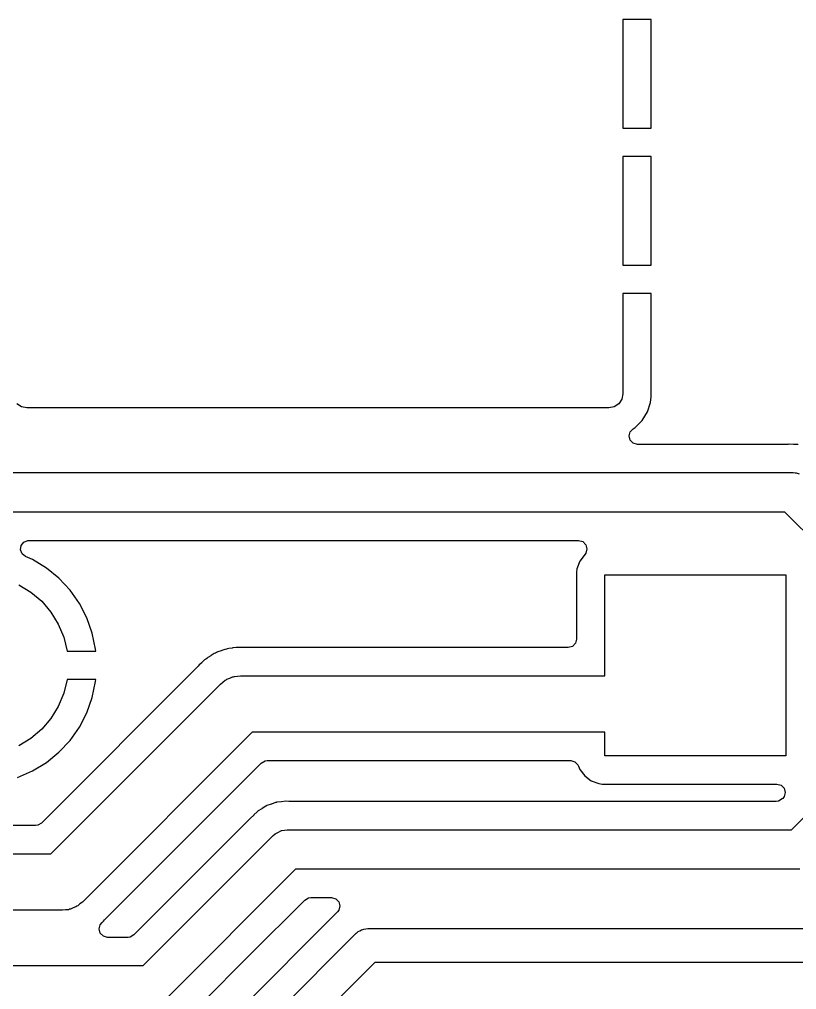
# Model space of a CAD drawing. Extents: x 44 to 146, y -87 to -25.
# Drawn here: x 62.79 to 76.55, y -67.08 to -49.91 of the extents above; entities that cross this region are included whole.
import ezdxf

# ---------------------------------------------------------------- set-up
doc = ezdxf.new("R2010")
doc.units = 0
doc.layers.add('BLACK', color=7, linetype='CONTINUOUS')

msp = doc.modelspace()

# ---------------------------------------------------------------- linework, layer by layer
at = {"layer": 'BLACK', "linetype": 'CONTINUOUS'}
for p, q in [((73.972, -49.914151), (73.472, -49.914151)), ((73.472, -49.914151), (73.472, -51.839151)), ((73.972, -51.746478), (73.972, -49.914151)), ((73.971999, -51.746499), (73.972, -51.746478)), ((73.971999, -51.839151), (73.971999, -51.746499)), ((73.472, -51.839151), (73.971999, -51.839151)), ((73.971999, -52.339151), (73.472, -52.339151)), ((73.472, -52.339151), (73.472, -52.489151)), ((73.971999, -53.3), (73.971999, -52.339151)), ((73.472, -52.489151), (73.472, -54.264151)), ((73.971999, -54.264151), (73.971999, -53.3)), ((73.472, -54.264151), (73.971999, -54.264151)), ((73.972, -54.764151), (73.472, -54.764151)), ((73.472, -54.764151), (73.472, -56.539151)), ((73.972, -55.4), (73.972, -54.764151)), ((73.972, -56.58913), (73.972, -55.4)), ((73.45297, -56.634822), (73.398777, -56.715928)), ((73.472, -56.539151), (73.45297, -56.634822)), ((73.961507, -56.691839), (73.971999, -56.58914)), ((73.971999, -56.58914), (73.972, -56.58913)), ((62.826329, -56.770121), (62.745223, -56.715928)), ((62.922, -56.789151), (62.826329, -56.770121)), ((62.922002, -56.789151), (62.922, -56.789151)), ((68.472, -56.789151), (62.922002, -56.789151)), ((73.222, -56.789151), (68.472, -56.789151)), ((73.317671, -56.770121), (73.222, -56.789151)), ((73.398777, -56.715928), (73.317671, -56.770121)), ((73.906357, -56.858272), (73.961505, -56.691848)), ((73.961505, -56.691848), (73.961507, -56.691839)), ((73.814319, -57.007491), (73.906357, -56.858272)), ((73.599213, -57.208651), (73.65003, -57.156334)), ((73.65003, -57.156334), (73.69034, -57.13147)), ((73.69034, -57.13147), (73.814319, -57.007491)), ((73.579251, -57.283151), (73.599213, -57.208651)), ((73.599213, -57.357651), (73.579251, -57.283151)), ((73.653751, -57.412189), (73.599213, -57.357651)), ((73.728251, -57.432151), (73.653751, -57.412189)), ((76.387623, -57.432151), (73.728251, -57.432151)), ((76.405155, -57.430484), (76.387623, -57.432151)), ((76.405166, -57.430614), (76.405155, -57.430484)), ((76.413224, -57.429957), (76.405166, -57.430614)), ((76.492151, -57.432096), (76.413224, -57.429957)), ((76.496186, -57.432151), (76.492151, -57.432096)), ((76.575147, -57.432151), (76.496186, -57.432151)), ((58.724, -57.932651), (76.482651, -57.932651)), ((76.482651, -57.932651), (76.518701, -57.935638)), ((76.518701, -57.935638), (76.525944, -57.935339)), ((76.525944, -57.935339), (76.530131, -57.936585)), ((76.530131, -57.936585), (76.540259, -57.937425)), ((76.540259, -57.937425), (76.58799, -57.953811)), ((76.337677, -58.632651), (58.724, -58.632651)), ((79.205025, -61.5), (76.337677, -58.632651)), ((62.820654, -59.22279), (62.868645, -59.16241)), ((62.868645, -59.16241), (62.940395, -59.134115)), ((62.940395, -59.134115), (62.957319, -59.133151)), ((62.957319, -59.133151), (72.685239, -59.133151)), ((72.685239, -59.133151), (72.759739, -59.153113)), ((72.759739, -59.153113), (72.814277, -59.207651)), ((72.814277, -59.207651), (72.834239, -59.282151)), ((62.809283, -59.299075), (62.820654, -59.22279)), ((62.837578, -59.370825), (62.809283, -59.299075)), ((62.897958, -59.418816), (62.837578, -59.370825)), ((72.80104, -59.374923), (72.708404, -59.498666)), ((72.814277, -59.356651), (72.800542, -59.37455)), ((72.800542, -59.37455), (72.80104, -59.374923)), ((72.834239, -59.282151), (72.814277, -59.356651)), ((63.020589, -59.472082), (62.897958, -59.418816)), ((63.266058, -59.621354), (63.020589, -59.472082)), ((72.708402, -59.49867), (72.658108, -59.633517)), ((72.708404, -59.498666), (72.708402, -59.49867)), ((63.266061, -59.621356), (63.266058, -59.621354)), ((63.488909, -59.802656), (63.266061, -59.621356)), ((72.658108, -59.633517), (72.6517, -59.693114)), ((72.6517, -59.693114), (72.6517, -60.8773)), ((63.488914, -59.802661), (63.488909, -59.802656)), ((63.685002, -60.012622), (63.488914, -59.802661)), ((73.1522, -61.5268), (73.1522, -59.741)), ((73.1522, -59.741), (76.3522, -59.741)), ((76.3522, -59.741), (76.3522, -62.941)), ((62.778585, -59.91539), (62.992656, -60.046573)), ((62.992656, -60.046573), (63.183571, -60.209629)), ((63.685004, -60.012624), (63.685002, -60.012622)), ((63.850666, -60.247313), (63.685004, -60.012624)), ((63.183571, -60.209629), (63.346627, -60.400544)), ((63.85067, -60.247319), (63.850666, -60.247313)), ((63.982842, -60.5024), (63.85067, -60.247319)), ((63.346627, -60.400544), (63.47781, -60.614615)), ((64.079053, -60.773111), (63.982842, -60.5024)), ((63.47781, -60.614615), (63.57389, -60.846573)), ((63.57389, -60.846573), (63.632501, -61.090705)), ((64.137499, -61.054365), (64.079053, -60.773111)), ((72.6517, -60.8773), (72.631738, -60.9518)), ((63.632501, -61.090705), (63.632524, -61.091)), ((63.632524, -61.091), (64.140006, -61.091)), ((64.137501, -61.054381), (64.137499, -61.054365)), ((64.140006, -61.091), (64.137501, -61.054381)), ((66.303803, -61.102645), (66.278592, -61.116637)), ((66.303811, -61.102641), (66.303803, -61.102645)), ((66.359193, -61.085264), (66.303811, -61.102641)), ((66.369851, -61.081469), (66.359193, -61.085264)), ((66.423746, -61.059942), (66.369851, -61.081469)), ((66.45213, -61.054854), (66.423746, -61.059942)), ((66.470436, -61.050361), (66.45213, -61.054854)), ((66.497964, -61.041725), (66.470436, -61.050361)), ((66.555696, -61.035854), (66.497964, -61.041725)), ((66.566904, -61.034282), (66.555696, -61.035854)), ((66.624038, -61.024042), (66.566904, -61.034282)), ((66.7093, -61.026203), (66.624038, -61.024042)), ((66.711205, -61.026252), (66.7093, -61.026203)), ((66.71498, -61.0263), (66.711205, -61.026252)), ((72.5027, -61.0263), (66.71498, -61.0263)), ((72.5772, -61.006338), (72.5027, -61.0263)), ((72.631738, -60.9518), (72.5772, -61.006338)), ((66.064879, -61.247399), (66.02384, -61.288437)), ((66.064887, -61.247392), (66.064879, -61.247399)), ((66.088961, -61.231526), (66.064887, -61.247392)), ((66.104016, -61.220175), (66.088961, -61.231526)), ((66.125892, -61.201395), (66.104016, -61.220175)), ((66.125907, -61.201384), (66.125892, -61.201395)), ((66.176649, -61.173219), (66.125907, -61.201384)), ((66.186325, -61.167357), (66.176649, -61.173219)), ((66.234781, -61.135423), (66.186325, -61.167357)), ((66.261566, -61.124723), (66.234781, -61.135423)), ((66.278592, -61.116637), (66.261566, -61.124723)), ((65.941389, -61.370888), (63.180021, -64.132259)), ((65.953852, -61.356737), (65.941389, -61.370888)), ((65.971497, -61.333942), (65.953852, -61.356737)), ((65.971506, -61.333933), (65.971497, -61.333942)), ((66.015542, -61.296127), (65.971506, -61.333933)), ((66.02384, -61.288437), (66.015542, -61.296127)), ((63.632501, -61.591295), (63.57389, -61.835427)), ((63.632524, -61.591), (63.632501, -61.591295)), ((64.140007, -61.591), (63.632524, -61.591)), ((64.137501, -61.627618), (64.140007, -61.591)), ((66.389655, -61.6412), (66.43008, -61.606173)), ((66.43008, -61.606173), (66.446409, -61.598715)), ((66.446409, -61.598715), (66.460776, -61.587961)), ((66.460776, -61.587961), (66.510883, -61.569271)), ((66.510883, -61.569271), (66.559534, -61.547054)), ((66.559534, -61.547054), (66.577299, -61.544499)), ((66.577299, -61.544499), (66.594117, -61.538227)), ((66.594117, -61.538227), (66.647461, -61.534411)), ((66.647461, -61.534411), (66.7004, -61.5268)), ((66.7004, -61.5268), (73.1522, -61.5268)), ((76.455026, -64.25), (79.205025, -61.5)), ((63.343694, -64.6764), (66.346847, -61.673247)), ((64.079053, -61.908888), (64.137499, -61.627634)), ((64.137499, -61.627634), (64.137501, -61.627618)), ((66.346847, -61.673247), (66.389655, -61.6412)), ((63.57389, -61.835427), (63.47781, -62.067385)), ((63.982842, -62.179599), (64.079053, -61.908888)), ((63.47781, -62.067385), (63.346627, -62.281456)), ((63.346627, -62.281456), (63.183571, -62.472371)), ((63.85067, -62.43468), (63.982842, -62.179599)), ((63.183571, -62.472371), (62.992656, -62.635427)), ((63.685004, -62.669375), (63.850666, -62.434686)), ((63.850666, -62.434686), (63.85067, -62.43468)), ((62.992656, -62.635427), (62.778585, -62.76661)), ((66.907506, -62.5268), (63.904353, -65.529953)), ((73.1522, -62.5268), (66.907506, -62.5268)), ((73.1522, -62.941), (73.1522, -62.5268)), ((63.488914, -62.879338), (63.685002, -62.669377)), ((63.685002, -62.669377), (63.685004, -62.669375)), ((63.266061, -63.060643), (63.488909, -62.879343)), ((63.488909, -62.879343), (63.488914, -62.879338)), ((76.3522, -62.941), (73.1522, -62.941)), ((63.020592, -63.209916), (63.266058, -63.060645)), ((63.266058, -63.060645), (63.266061, -63.060643)), ((64.309802, -65.832317), (67.071179, -63.070941)), ((67.071179, -63.070941), (67.137974, -63.032377)), ((67.137974, -63.032377), (67.176538, -63.0273)), ((67.176538, -63.0273), (72.546755, -63.0273)), ((72.546755, -63.0273), (72.621255, -63.047262)), ((72.621255, -63.047262), (72.675793, -63.1018)), ((72.675793, -63.1018), (72.686361, -63.124231)), ((72.686361, -63.124231), (72.708402, -63.183329)), ((62.757088, -63.324371), (63.020592, -63.209916)), ((72.708402, -63.183329), (72.708404, -63.183333)), ((72.708404, -63.183333), (72.794652, -63.298544)), ((72.794652, -63.298544), (72.794655, -63.298547)), ((72.794655, -63.298547), (72.909866, -63.384795)), ((72.909866, -63.384795), (72.90987, -63.384797)), ((72.90987, -63.384797), (73.044717, -63.435091)), ((73.044717, -63.435091), (73.104314, -63.441499)), ((73.104314, -63.441499), (73.104318, -63.441499)), ((73.104318, -63.441499), (73.104327, -63.4415)), ((73.104327, -63.4415), (76.195993, -63.441499)), ((76.195993, -63.441499), (76.270493, -63.461461)), ((76.270493, -63.461461), (76.325031, -63.515999)), ((76.325031, -63.664999), (76.301357, -63.695853)), ((76.325031, -63.515999), (76.344993, -63.590499)), ((76.344993, -63.590499), (76.325031, -63.664999)), ((67.150688, -63.833564), (67.084176, -63.876079)), ((67.157914, -63.829982), (67.150688, -63.833564)), ((67.164191, -63.826832), (67.157857, -63.829867)), ((67.157857, -63.829867), (67.157914, -63.829982)), ((67.164245, -63.826949), (67.164191, -63.826832)), ((67.171578, -63.823556), (67.164245, -63.826949)), ((67.246434, -63.798332), (67.171578, -63.823556)), ((67.250233, -63.796994), (67.246434, -63.798332)), ((67.324328, -63.769774), (67.250233, -63.796994)), ((67.332167, -63.767825), (67.324328, -63.769774)), ((67.338967, -63.766099), (67.332135, -63.7677)), ((67.332135, -63.7677), (67.332167, -63.767825)), ((67.338995, -63.766223), (67.338967, -63.766099)), ((67.34689, -63.764485), (67.338995, -63.766223)), ((67.425407, -63.755946), (67.34689, -63.764485)), ((67.429411, -63.755456), (67.425407, -63.755946)), ((67.507632, -63.744798), (67.429411, -63.755456)), ((67.555697, -63.748712), (67.507632, -63.744798)), ((67.559323, -63.749008), (67.555697, -63.748712)), ((67.571416, -63.7495), (67.559323, -63.749008)), ((76.185993, -63.7495), (67.571416, -63.7495)), ((76.224564, -63.744421), (76.185993, -63.7495)), ((76.291357, -63.705854), (76.224564, -63.744421)), ((76.301357, -63.695853), (76.291357, -63.705854)), ((66.936091, -63.991842), (66.878755, -64.046154)), ((66.938979, -63.989031), (66.936091, -63.991842)), ((66.994809, -63.933202), (66.938979, -63.989031)), ((67.0011, -63.928146), (66.994809, -63.933202)), ((67.006555, -63.923717), (67.001019, -63.928045)), ((67.001019, -63.928045), (67.0011, -63.928146)), ((67.006632, -63.923819), (67.006555, -63.923717)), ((67.013061, -63.918931), (67.006632, -63.923819)), ((67.080748, -63.878205), (67.013061, -63.918931)), ((67.084176, -63.876079), (67.080748, -63.878205)), ((63.074662, -64.1759), (57.418596, -64.1759)), ((63.113226, -64.170823), (63.074662, -64.1759)), ((63.180021, -64.132259), (63.113226, -64.170823)), ((66.862213, -64.065797), (64.816952, -66.111059)), ((66.873434, -64.05222), (66.862213, -64.065797)), ((66.873532, -64.052304), (66.873434, -64.05222)), ((66.878755, -64.046154), (66.873532, -64.052304)), ((64.980626, -66.6552), (67.283312, -64.352513)), ((67.283312, -64.352513), (67.310917, -64.329133)), ((67.310917, -64.329133), (67.315826, -64.323801)), ((67.315826, -64.323801), (67.319668, -64.321721)), ((67.319668, -64.321721), (67.327423, -64.315154)), ((67.327423, -64.315154), (67.372763, -64.292987)), ((67.372763, -64.292987), (67.417155, -64.268964)), ((67.417155, -64.268964), (67.424363, -64.267761)), ((67.424363, -64.267761), (67.430932, -64.26455)), ((67.430932, -64.26455), (67.481022, -64.258306)), ((67.481022, -64.258306), (67.5308, -64.25)), ((67.5308, -64.25), (76.455026, -64.25)), ((57.404, -64.6764), (63.343694, -64.6764)), ((67.675775, -64.95), (65.373087, -67.252687)), ((76.6, -64.95), (67.675775, -64.95)), ((63.861544, -65.561999), (63.82112, -65.597027)), ((63.904353, -65.529953), (63.861544, -65.561999)), ((66.856948, -66.476641), (67.839448, -65.494141)), ((67.839448, -65.494141), (67.906243, -65.455577)), ((67.906243, -65.455577), (67.944807, -65.4505)), ((67.944807, -65.4505), (68.312704, -65.4505)), ((68.312704, -65.4505), (68.387204, -65.470462)), ((68.387204, -65.470462), (68.441742, -65.525)), ((68.441742, -65.525), (68.461704, -65.5995)), ((63.5508, -65.6764), (57.611106, -65.6764)), ((63.603738, -65.668788), (63.5508, -65.6764)), ((63.657083, -65.664973), (63.603738, -65.668788)), ((63.6739, -65.6587), (63.657083, -65.664973)), ((63.691666, -65.656146), (63.6739, -65.6587)), ((63.740316, -65.633928), (63.691666, -65.656146)), ((63.790424, -65.615239), (63.740316, -65.633928)), ((63.80479, -65.604484), (63.790424, -65.615239)), ((63.82112, -65.597027), (63.80479, -65.604484)), ((68.418063, -65.704859), (66.590263, -67.532659)), ((68.441742, -65.674), (68.418063, -65.704859)), ((68.461704, -65.5995), (68.441742, -65.674)), ((64.220478, -65.9312), (64.252462, -65.892645)), ((64.252462, -65.892645), (64.268361, -65.878995)), ((64.268361, -65.878995), (64.279695, -65.869266)), ((64.279695, -65.869266), (64.297351, -65.846454)), ((64.297351, -65.846454), (64.309802, -65.832317)), ((64.200516, -66.0057), (64.220478, -65.9312)), ((64.220478, -66.0802), (64.200516, -66.0057)), ((64.275016, -66.134738), (64.220478, -66.0802)), ((68.742868, -66.087868), (68.750364, -66.081643)), ((68.750364, -66.081643), (68.752891, -66.078297)), ((68.752891, -66.078297), (68.758797, -66.074639)), ((68.758797, -66.074639), (68.785459, -66.0525)), ((68.785459, -66.0525), (68.817165, -66.0385)), ((68.817165, -66.0385), (68.846628, -66.020258)), ((68.846628, -66.020258), (68.867182, -66.016415)), ((68.867182, -66.016415), (68.886315, -66.007968)), ((68.886315, -66.007968), (68.920935, -66.006367)), ((68.920935, -66.006367), (68.955, -66)), ((68.955, -66), (78.175736, -66)), ((64.349516, -66.1547), (64.275016, -66.134738)), ((64.711593, -66.1547), (64.349516, -66.1547)), ((64.750157, -66.149623), (64.711593, -66.1547)), ((64.816952, -66.111059), (64.750157, -66.149623)), ((66.753936, -68.0768), (68.742868, -66.087868)), ((66.011647, -67.321941), (66.856948, -66.476641)), ((59.5528, -66.6552), (64.980626, -66.6552)), ((69.079264, -66.6), (67.302464, -68.3768)), ((78.3, -66.6), (69.079264, -66.6))]:
    msp.add_line(p, q, dxfattribs=at)

doc.saveas('drawing.dxf')
